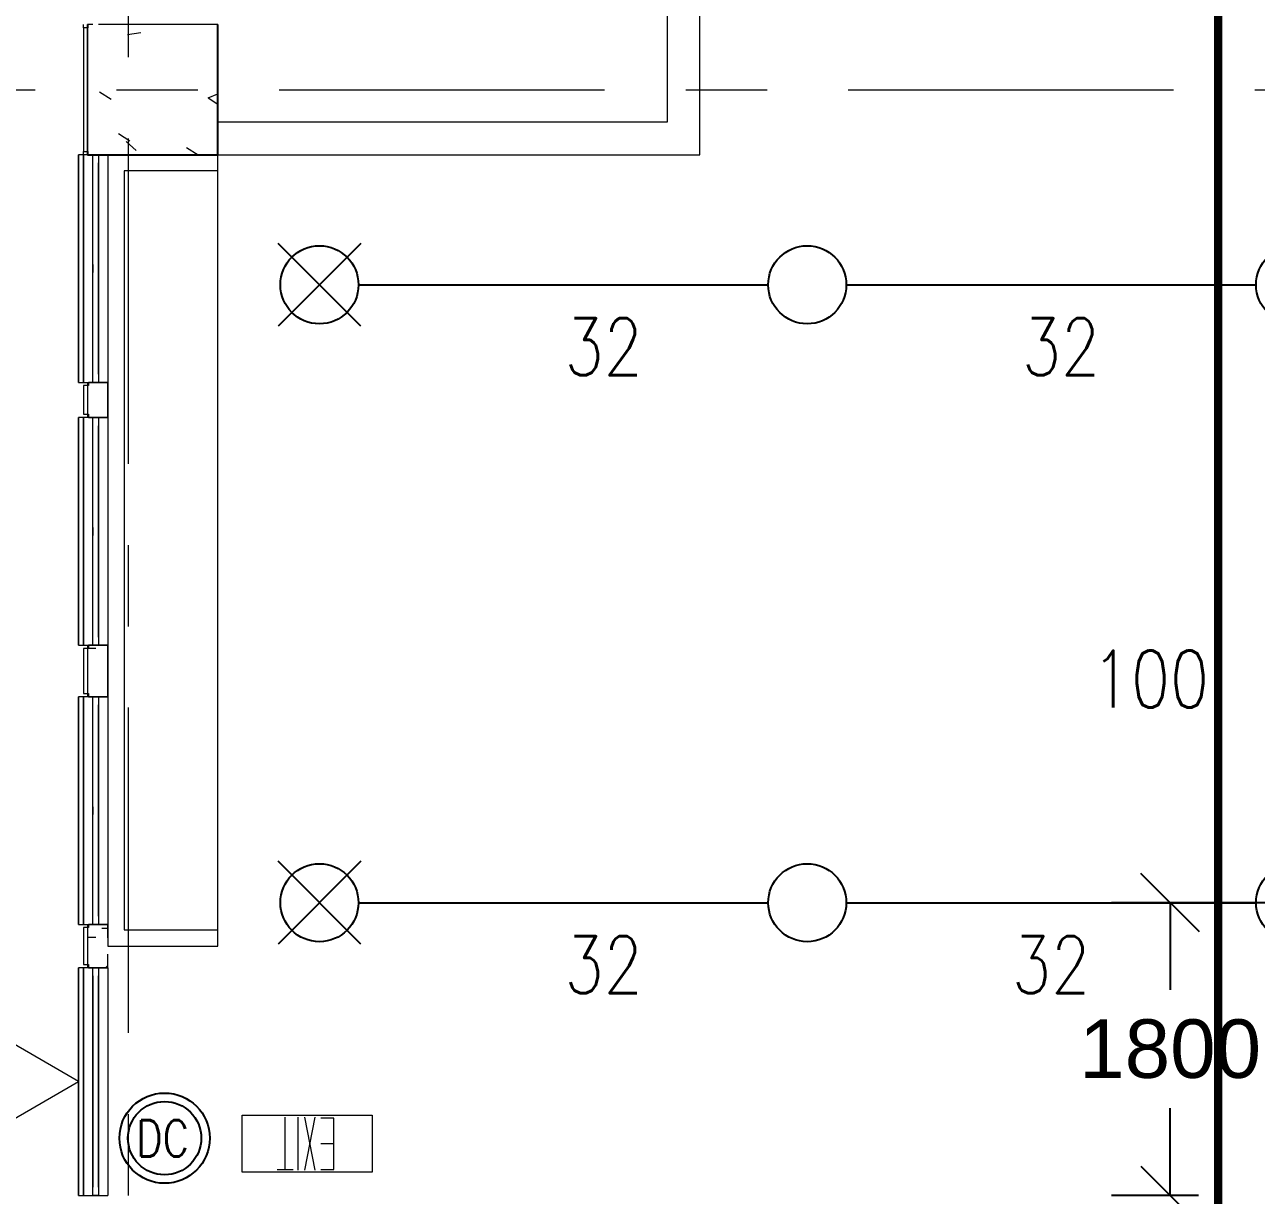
# Model space of a CAD drawing. Header units: millimetres. Extents: x -282761 to 137668, y -273845 to 94451.
# Drawn here: x 81568 to 89143, y -10025 to -2825 of the extents above; entities that cross this region are included whole.
import ezdxf

# ---------------------------------------------------------------- set-up
doc = ezdxf.new("R2010")
doc.units = ezdxf.units.MM
doc.linetypes.add('BLK_2 - 1ST__2ND_STOREY_PLAN-archi clean_11 SEPT 2024$0$IDA - Grid Line', pattern=[3500, 2000, -500, 500, -500])
doc.linetypes.add('HIDDEN2', pattern=[4.7625, 3.175, -1.5875])
doc.layers.get('Defpoints').update_dxf_attribs({"color": 8})
for name, color, linetype, lineweight in [('BLK_2 - 1ST__2ND_STOREY_PLAN-archi clean_11 SEPT 2024$0$0-1', 8, 'Continuous', 5), ('BLK_2 - 1ST__2ND_STOREY_PLAN-archi clean_11 SEPT 2024$0$1599_DB_A_BLK2_HQ_R21-2ND STOREY 20230517--$0$A-_DETA----_ED-1', 8, 'Continuous', 9), ('BLK_2 - 1ST__2ND_STOREY_PLAN-archi clean_11 SEPT 2024$0$1599_DB_A_BLK2_HQ_R21-2ND STOREY 20230517--$0$A-_GENM----_M', 8, 'Continuous', 9), ('BLK_2 - 1ST__2ND_STOREY_PLAN-archi clean_11 SEPT 2024$0$1599_DB_A_BLK2_HQ_R21-2ND STOREY 20230517--$0$A-_WALL----_H-1', 8, 'Continuous', 9), ('BLK_2 - 1ST__2ND_STOREY_PLAN-archi clean_11 SEPT 2024$0$1599_DB_A_BLK2_HQ_R21-2ND STOREY 20230517--$0$A-_WIND----_E', 8, 'Continuous', 9), ('BLK_2 - 1ST__2ND_STOREY_PLAN-archi clean_11 SEPT 2024$0$1599_DB_A_BLK2_HQ_R21-2ND STOREY 20230517--$0$E-_LIGT----_E', 8, 'Continuous', 9), ('BLK_2 - 1ST__2ND_STOREY_PLAN-archi clean_11 SEPT 2024$0$1599_DB_A_BLK2_HQ_R21-2ND STOREY 20230517--$0$S-_COLN----_E', 8, 'Continuous', 9), ('BLK_2 - 1ST__2ND_STOREY_PLAN-archi clean_11 SEPT 2024$0$_CATCHMENT_DRAIN', 8, 'Continuous', 0), ('BLK_2 - 1ST__2ND_STOREY_PLAN-archi clean_11 SEPT 2024$0$A-_ANOT----_A-1', 8, 'Continuous', 9), ('BLK_2 - 1ST__2ND_STOREY_PLAN-archi clean_11 SEPT 2024$0$A-_FLOR----_E', 8, 'Continuous', 9), ('BLK_2 - 1ST__2ND_STOREY_PLAN-archi clean_11 SEPT 2024$0$A-_GENM----_M', 8, 'Continuous', 9), ('BLK_2 - 1ST__2ND_STOREY_PLAN-archi clean_11 SEPT 2024$0$A-_WALL----_E', 8, 'Continuous', 9), ('BLK_2 - 1ST__2ND_STOREY_PLAN-archi clean_11 SEPT 2024$0$A-_WALL----_E-1', 8, 'Continuous', 18), ('BLK_2 - 1ST__2ND_STOREY_PLAN-archi clean_11 SEPT 2024$0$A-_WALL----_H-2', 8, 'Continuous', 9), ('BLK_2 - 1ST__2ND_STOREY_PLAN-archi clean_11 SEPT 2024$0$A-_WIND----_E', 8, 'Continuous', 9), ('BLK_2 - 1ST__2ND_STOREY_PLAN-archi clean_11 SEPT 2024$0$S-_ANOTGRID_E-1', 8, 'BLK_2 - 1ST__2ND_STOREY_PLAN-archi clean_11 SEPT 2024$0$IDA - Grid Line', 9), ('BLK_2 - 1ST__2ND_STOREY_PLAN-archi clean_11 SEPT 2024$0$S-_COLN----_E', 8, 'Continuous', 9), ('BLK_2 - 1ST__2ND_STOREY_PLAN-archi clean_11 SEPT 2024$0$S-_COLN----_E-1', 8, 'Continuous', 25), ('BLK_2 - 1ST__2ND_STOREY_PLAN-archi clean_11 SEPT 2024$0$S-_COLN----_E-2', 8, 'Continuous', 9)]:
    doc.layers.add(name, color=color, linetype=linetype, lineweight=lineweight)
for name, color, linetype in [('DIM', 8, 'Continuous'), ('M-_FIRESPRK_T-', 7, 'Continuous'), ('M-_SPRKBEAM_E-', 12, 'HIDDEN2'), ('M-_SPRKPIEX_E-', 1, 'Continuous'), ('M-FIRE----_E-', 12, 'Continuous')]:
    doc.layers.add(name, color=color, linetype=linetype)
doc.styles.add('Simplex', font='SIMPLEX.shx', dxfattribs={"width": 0.8, "height": 2.5})
doc.styles.get("Standard").update_dxf_attribs({"font": 'arial.ttf'})
doc.styles.add('TW_Romans', font='romans.shx', dxfattribs={"width": 0.8})
doc.dimstyles.new('DIM 200', dxfattribs={"dimscale": 2000, "dimtxt": 0.18, "dimasz": 0.18, "dimexe": 0.18, "dimexo": 0.0625, "dimgap": 0.09, "dimtad": 0, "dimtih": 1, "dimtoh": 1, "dimdec": 0, "dimzin": 0, "dimdsep": 46, "dimtxsty": 'Standard', "dimblk": 'OBLIQUE', "dimcen": 0.09, "dimadec": 0, "dimazin": 0, "dimtfac": 1, "dimtdec": 0, "dimtofl": 0, "dimtmove": 0, "dimatfit": 3, "dimfxl": 1, "dimtolj": 1, "dimtzin": 0, "dimarcsym": 0})
pattern_1 = [(0, (-41522.25, -42727.71), (1016, 254), [83.82, -678.18, 83.82, -678.18, -4064]), (0, (-41522.25, -42727.71), (1016, 254), [-1524, 83.82, -1440.18, 83.82, -678.18, -1778]), (0, (-41522.25, -42727.71), (1016, 254), [-3810, 83.82, -424.18, 83.82, -1186.18]), (120, (-41141.25, -42600.71), (-727.9705, 752.882), [83.82, -678.18, 83.82, -678.18, -4064]), (120, (-41141.25, -42600.71), (-727.9705, 752.882), [-1524, 83.82, -1440.18, 83.82, -678.18, -1778]), (120, (-41141.25, -42600.71), (-727.9705, 752.882), [-3810, 83.82, -424.18, 83.82, -1186.18]), (240, (-41014.25, -42092.71), (-288.0295, -1006.882), [83.82, -678.18, 83.82, -678.18, -4064]), (240, (-41014.25, -42092.71), (-288.0295, -1006.882), [-1524, 83.82, -1440.18, 83.82, -678.18, -1778]), (240, (-41014.25, -42092.71), (-288.0295, -1006.882), [-3810, 83.82, -424.18, 83.82, -1186.18])]

# ---------------------------------------------------------------- blocks, each defined once
blk = doc.blocks.new('fire0101')
at = {"color": 0, "linetype": 'Continuous'}
blk.add_circle((0, 0), 100, dxfattribs=at)
blk = doc.blocks.new('Under B spk')
for p, q in [((318.2, -318.2), (-318.2, 318.2)), ((318.2, 318.2), (-318.2, -318.2))]:
    blk.add_line(p, q)
blk.add_circle((0, 0), 300)
blk = doc.blocks.new('Extinguisher')
at = {"layer": 'M-FIRE----_E-'}
for radius in [185.1, 150.3]:
    blk.add_circle((0, 0), radius, dxfattribs=at)
at = {"color": 7, "style": 'TW_Romans', "width": 0.8}
blk.add_text('DC', height=150, dxfattribs=at).set_placement((-116.1, -75.7))
blk = doc.blocks.new('_Oblique')
at = {"color": 0, "linetype": 'ByBlock', "lineweight": -2}
blk.add_line((-0.5, -0.5), (0.5, 0.5), dxfattribs=at)
blk = doc.blocks.new('*D129')
at = {"layer": 'Defpoints', "color": 0, "transparency": 16777216}
for p in [(88612.3, -8224.8), (89380.9, -8224.8), (88912.5, -10024.7)]:
    blk.add_point(p, dxfattribs=at)
at = {"layer": 'DIM', "color": 0, "lineweight": -2, "transparency": 16777216}
for p, q in [((89255.9, -8224.8), (88252.3, -8224.8)), ((88612.3, -8224.8), (88612.3, -8760.9)), ((88612.3, -10024.7), (88612.3, -9488.6)), ((88787.5, -10024.7), (88252.3, -10024.7))]:
    blk.add_line(p, q, dxfattribs=at)
at = {"layer": 'DIM', "color": 0, "lineweight": -2, "transparency": 16777216, "xscale": 360, "yscale": 360, "zscale": 360}
for p, rotation in [((88612.3, -8224.8), 90), ((88612.3, -10024.7), 270)]:
    blk.add_blockref('_Oblique', p, dxfattribs=dict(at, rotation=rotation))
at = {"layer": 'DIM', "color": 0, "transparency": 16777216, "insert": (88612.3, -9124.8), "char_height": 360, "attachment_point": 5}
blk.add_mtext('\\A1;1800', dxfattribs=at)
blk = doc.blocks.new('BLK_2 - 1ST__2ND_STOREY_PLAN-archi clean_11 SEPT 2024$0$IDA - Casement w Top Hung - 2 Panels - 1400L X 1800H - B2-AW01-3560557-BLK 2 2ND STOREY PLAN')
at = {"layer": 'BLK_2 - 1ST__2ND_STOREY_PLAN-archi clean_11 SEPT 2024$0$A-_WIND----_E'}
for p, q in [((-700, 17.5), (700, 17.5)), ((-700, 17.5), (-700, -17.5)), ((-615, 17.5), (-650, 17.5)), ((-650, 17.5), (-25, 17.5)), ((-650, 17.5), (650, 17.5)), ((650, 17.5), (-650, 17.5)), ((-35, 17.5), (-615, 17.5)), ((-615, 17.5), (-60, 17.5)), ((0, 17.5), (-35, 17.5)), ((-24.9, 17.5), (25, 17.5)), ((35, 17.5), (0, 17.5)), ((25, 17.5), (650, 17.5)), ((615, 17.5), (35, 17.5)), ((60, 17.5), (615, 17.5)), ((650, 17.5), (615, 17.5)), ((700, 17.5), (700, -17.5)), ((700, -17.5), (-700, -17.5)), ((-650, -17.5), (-615, -17.5)), ((-25, -17.5), (-650, -17.5)), ((650, -17.5), (-650, -17.5)), ((650, -17.5), (-650, -17.5)), ((-615, -17.5), (-35, -17.5)), ((-60, -17.5), (-615, -17.5)), ((-35, -17.5), (0, -17.5)), ((-24.9, -17.5), (25, -17.5)), ((0, -17.5), (35, -17.5)), ((650, -17.5), (25, -17.5)), ((35, -17.5), (615, -17.5)), ((615, -17.5), (60, -17.5)), ((615, -17.5), (650, -17.5))]:
    blk.add_line(p, q, dxfattribs=at)
blk = doc.blocks.new('BLK_2 - 1ST__2ND_STOREY_PLAN-archi clean_11 SEPT 2024$0$IDA - Casement w Top Hung - 2 Panels - 1400L X 1800H - B2-AW01-3560558-BLK 2 2ND STOREY PLAN')
at = {"layer": 'BLK_2 - 1ST__2ND_STOREY_PLAN-archi clean_11 SEPT 2024$0$A-_WIND----_E'}
for p, q in [((-700, 17.5), (700, 17.5)), ((-700, 17.5), (-700, -17.5)), ((-650, 17.5), (-615, 17.5)), ((-650, 17.5), (-25, 17.5)), ((-650, 17.5), (650, 17.5)), ((-650, 17.5), (650, 17.5)), ((-615, 17.5), (-35, 17.5)), ((-615, 17.5), (-60, 17.5)), ((-35, 17.5), (0, 17.5)), ((25, 17.5), (-24.9, 17.5)), ((0, 17.5), (35, 17.5)), ((25, 17.5), (650, 17.5)), ((35, 17.5), (615, 17.5)), ((60, 17.5), (615, 17.5)), ((615, 17.5), (650, 17.5)), ((700, 17.5), (700, -17.5)), ((700, -17.5), (-700, -17.5)), ((-615, -17.5), (-650, -17.5)), ((-25, -17.5), (-650, -17.5)), ((650, -17.5), (-650, -17.5)), ((-650, -17.5), (650, -17.5)), ((-35, -17.5), (-615, -17.5)), ((-60, -17.5), (-615, -17.5)), ((0, -17.5), (-35, -17.5)), ((25, -17.5), (-24.9, -17.5)), ((35, -17.5), (0, -17.5)), ((650, -17.5), (25, -17.5)), ((615, -17.5), (35, -17.5)), ((615, -17.5), (60, -17.5)), ((650, -17.5), (615, -17.5))]:
    blk.add_line(p, q, dxfattribs=at)
blk = doc.blocks.new('BLK_2 - 1ST__2ND_STOREY_PLAN-archi clean_11 SEPT 2024$0$IDA - Casement w Top Hung - 2 Panels - 1400L X 1800H - B2-AW01-V68-BLK 2 2ND STOREY PLAN')
at = {"layer": 'BLK_2 - 1ST__2ND_STOREY_PLAN-archi clean_11 SEPT 2024$0$A-_WIND----_E'}
for p, q in [((-700, 17.5), (700, 17.5)), ((-700, 17.5), (-700, -17.5)), ((-650, 17.5), (-615, 17.5)), ((-650, 17.5), (-25, 17.5)), ((-650, 17.5), (650, 17.5)), ((-650, 17.5), (650, 17.5)), ((-615, 17.5), (-35, 17.5)), ((-615, 17.5), (-60, 17.5)), ((-35, 17.5), (0, 17.5)), ((22.3, 17.5), (-24.9, 17.5)), ((0, 17.5), (35, 17.5)), ((25, 17.5), (650, 17.5)), ((35, 17.5), (615, 17.5)), ((60, 17.5), (615, 17.5)), ((615, 17.5), (650, 17.5)), ((700, 17.5), (700, -17.5)), ((700, -17.5), (-700, -17.5)), ((-615, -17.5), (-650, -17.5)), ((-25, -17.5), (-650, -17.5)), ((650, -17.5), (-650, -17.5)), ((-650, -17.5), (650, -17.5)), ((-35, -17.5), (-615, -17.5)), ((-60, -17.5), (-615, -17.5)), ((0, -17.5), (-35, -17.5)), ((22.3, -17.5), (-24.9, -17.5)), ((35, -17.5), (0, -17.5)), ((650, -17.5), (25, -17.5)), ((615, -17.5), (35, -17.5)), ((615, -17.5), (60, -17.5)), ((650, -17.5), (615, -17.5))]:
    blk.add_line(p, q, dxfattribs=at)
blk = doc.blocks.new('BLK_2 - 1ST__2ND_STOREY_PLAN-archi clean_11 SEPT 2024$0$Wall Motif - Type 1-2673956-BLK 2 2ND STOREY PLAN')
at = {"layer": 'BLK_2 - 1ST__2ND_STOREY_PLAN-archi clean_11 SEPT 2024$0$A-_GENM----_M'}
for p, q in [((-575, -75), (825, -75)), ((-575, -75), (-575, -105)), ((-525, -75), (81.1, -75)), ((-481.1, -75), (125, -75)), ((-481.1, -75), (731.1, -75)), ((125, -75), (731.1, -75)), ((168.9, -75), (775, -75)), ((825, -105), (825, -75)), ((825, -105), (-575, -105)), ((81.1, -105), (-525, -105)), ((125, -105), (-481.1, -105)), ((731.1, -105), (-481.1, -105)), ((731.1, -105), (125, -105)), ((775, -105), (168.9, -105))]:
    blk.add_line(p, q, dxfattribs=at)
blk = doc.blocks.new('BLK_2 - 1ST__2ND_STOREY_PLAN-archi clean_11 SEPT 2024$0$1599_DB_A_BLK2_HQ_R21_rvt-2-BLK 2 2ND STOREY PLAN')
at = {"layer": 'BLK_2 - 1ST__2ND_STOREY_PLAN-archi clean_11 SEPT 2024$0$A-_WALL----_H-2'}
h = blk.add_hatch(dxfattribs=at)
h.set_pattern_fill('FP_3', color=256, style=0, pattern_type=2)
h.set_pattern_definition([(0, (0, 0), (1016, 254), [83.82, -678.18, 83.82, -678.18, -4064]), (0, (0, 0), (1016, 254), [-1524, 83.82, -1440.18, 83.82, -678.18, -1778]), (0, (0, 0), (1016, 254), [-3810, 83.82, -424.18, 83.82, -1186.18]), (120, (381, 127), (-727.97045, 752.8818), [83.82, -678.18, 83.82, -678.18, -4064]), (120, (381, 127), (-727.97045, 752.8818), [-1524, 83.82, -1440.18, 83.82, -678.18, -1778]), (120, (381, 127), (-727.97045, 752.8818), [-3810, 83.82, -424.18, 83.82, -1186.18]), (240, (508, 635), (-288.02955, -1006.8818), [83.82, -678.18, 83.82, -678.18, -4064]), (240, (508, 635), (-288.02955, -1006.8818), [-1524, 83.82, -1440.18, 83.82, -678.18, -1778]), (240, (508, 635), (-288.02955, -1006.8818), [-3810, 83.82, -424.18, 83.82, -1186.18])])
h.paths.add_polyline_path([(-139131.4, -58552.4), (-139011.4, -58552.4), (-139011.4, -58285.7), (-139131.4, -58286.1), (-139133.1, -58305.4), (-139136.4, -58307), (-139136.4, -58532.4), (-139131.4, -58533)])
h.paths.add_polyline_path([(-139086.4, -56885.7), (-139011.4, -56885.4), (-139011.4, -56619), (-139131.4, -56619.2), (-139133.1, -56639), (-139136.4, -56641.3), (-139136.4, -56860.7), (-139086.4, -56860.7), (-139086.4, -56885.4)])
h.paths.add_polyline_path([(-139104.1, -55219), (-139011.4, -55219), (-139011.4, -54952.4), (-139131.4, -54953.1), (-139131.4, -54972.4), (-139136.4, -54972.4), (-139136.4, -55199), (-139131.4, -55199.7), (-139131.4, -55219)])
h.paths.add_polyline_path([(-139131.4, -51352.4), (-139011.4, -51352.4), (-139011.4, -51085.7), (-139131.4, -51087.8), (-139131.4, -51105.7), (-139136.4, -51106.5), (-139136.4, -51332.4), (-139131.4, -51334.3)])
h.paths.add_polyline_path([(-139096.7, -49685.7), (-139011.4, -49685.7), (-139011.4, -49369), (-139131.4, -49371.7), (-139131.4, -49389), (-139136.4, -49389.9), (-139136.4, -49665.7), (-139131.4, -49668.2), (-139131.4, -49685.7), (-139103.9, -49685.7)])
h.paths.add_polyline_path([(-139131.4, -47969), (-139011.4, -47969), (-139011.4, -47752.4), (-139131.4, -47752.4), (-139131.4, -47772.4), (-139136.4, -47772.4), (-139136.4, -47949), (-139131.4, -47949), (-139131.4, -47952.1)])
h.paths.add_polyline_path([(-139069.1, -44152.4), (-139011.4, -44152.4), (-139011.4, -43935.7), (-139131.4, -43935.7), (-139131.4, -43955.7), (-139136.4, -43956.5), (-139136.4, -44132.4), (-139131.4, -44132.4), (-139131.4, -44152.4), (-139103.9, -44152.4)])
h.paths.add_polyline_path([(-139104.1, -42535.7), (-139011.4, -42535.7), (-139011.4, -42319), (-139131.4, -42319), (-139131.4, -42339), (-139136.4, -42339), (-139136.4, -42515.7), (-139131.4, -42515.7), (-139131.4, -42535.7)])
h.paths.add_polyline_path([(-139103.9, -40919), (-139011.4, -40919), (-139011.4, -40702.4), (-139131.4, -40702.4), (-139131.4, -40722.4), (-139136.4, -40723.2), (-139136.4, -40899), (-139131.4, -40899), (-139131.4, -40919), (-139104.1, -40919)])
at = {"layer": 'BLK_2 - 1ST__2ND_STOREY_PLAN-archi clean_11 SEPT 2024$0$S-_COLN----_E-2'}
h = blk.add_hatch(dxfattribs=at)
h.set_pattern_fill('FP_40', color=256, style=0, pattern_type=2)
h.set_pattern_definition([(50, (0, 0), (1821.841, -159.39), [190.5, -2095.5]), (355, (0, 0), (-352.428, 1910.567), [152.4, -1676.4]), (100.451, (151.8, -13.3), (1469.426, 1751.166), [161.9, -1780.9]), (46.184, (0, 508), (2710.79, -420.428), [285.75, -3143.25]), (96.636, (226, 473), (2374.026, 2474.276), [242.85, -2671.35]), (351.184, (0, 508), (2374.05, 2474.25), [228.6, -2514.6]), (21, (254, 381), (1516.143, -1022.652), [190.5, -2095.5]), (326, (254, 381), (618.02, 1841.88), [152.4, -1676.4]), (71.451, (380.3, 295.8), (2134.171, 819.212), [161.9, -1780.9]), (37.5, (0, 0), (30.886, 845.5504), [83.82, -1572.26, 83.82, -1617.98, -1682.75]), (37.5, (0, 0), (30.886, 845.5504), [-3357.88, 83.82, -1598.93]), (7.5, (0, 0), (668.1966, 1001.806), [83.82, -886.46, 83.82, -1534.16, -641.35]), (7.5, (0, 0), (668.1966, 1001.806), [-2588.26, 83.82, -557.53]), (327.5, (-566.4, 0), (1355.9093, -57.2896), [83.82, -551.18, 83.82, -1897.38, -2628.9]), (327.5, (-566.4, 0), (1355.9093, -57.2896), [-2616.2, 83.82, -2545.08]), (317.5, (-820.4, 0), (1481.293, 254.266), [83.82, -741.68, 83.82, -1231.9, -1866.9]), (317.5, (-820.4, 0), (1481.293, 254.266), [-2141.22, 83.82, -1783.08])])
h.paths.add_polyline_path([(-139136.4, -46352.4), (-138336.4, -46352.4), (-138336.4, -45552.4), (-139136.4, -45552.4), (-139136.4, -46332.4)])
at = {"layer": 'BLK_2 - 1ST__2ND_STOREY_PLAN-archi clean_11 SEPT 2024$0$A-_ANOT----_A-1'}
for p, q in [((-139191.4, -52052), (-139941.4, -51619)), ((-139941.4, -52485.1), (-139191.4, -52052))]:
    blk.add_line(p, q, dxfattribs=at)
at = {"layer": 'BLK_2 - 1ST__2ND_STOREY_PLAN-archi clean_11 SEPT 2024$0$A-_FLOR----_E'}
for p, q in [((-139136.4, -45552.4), (-139136.4, -46352.4)), ((-139136.4, -47752.4), (-139136.4, -47772.4)), ((-139136.4, -47772.4), (-139136.4, -47949)), ((-139136.4, -47949), (-139136.4, -47969)), ((-139136.4, -49369), (-139136.4, -49389)), ((-139136.4, -49389), (-139136.4, -49665.7)), ((-139136.4, -49665.7), (-139136.4, -49685.7)), ((-139136.4, -51085.7), (-139136.4, -51105.7)), ((-139136.4, -51105.7), (-139136.4, -51332.4)), ((-139136.4, -51332.4), (-139136.4, -51352.4))]:
    blk.add_line(p, q, dxfattribs=at)
at = {"layer": 'BLK_2 - 1ST__2ND_STOREY_PLAN-archi clean_11 SEPT 2024$0$A-_WALL----_E'}
for p, q in [((-139136.4, -46332.4), (-139136.4, -45572.4)), ((-139011.4, -46352.4), (-139161.4, -46352.4)), ((-139161.4, -47752.4), (-139161.4, -46352.4)), ((-139011.4, -46352.4), (-139011.4, -47752.4)), ((-139161.4, -47752.4), (-139131.4, -47752.4)), ((-139136.4, -47772.4), (-139136.4, -47949)), ((-139136.4, -47772.4), (-139136.4, -47949)), ((-139131.4, -47752.4), (-139011.4, -47752.4)), ((-139131.4, -47969), (-139161.4, -47969)), ((-139161.4, -49369), (-139161.4, -47969)), ((-139011.4, -47969), (-139131.4, -47969)), ((-139011.4, -47969), (-139011.4, -49369)), ((-139161.4, -49369), (-139131.4, -49369)), ((-139131.4, -49369), (-139011.4, -49369)), ((-139136.4, -49389), (-139136.4, -49665.7)), ((-139136.4, -49389), (-139136.4, -49665.7)), ((-139131.4, -49685.7), (-139161.4, -49685.7)), ((-139161.4, -51085.7), (-139161.4, -49685.7)), ((-139011.4, -49685.7), (-139131.4, -49685.7)), ((-139011.4, -49685.7), (-139011.4, -51085.7)), ((-139161.4, -51085.7), (-139131.4, -51085.7)), ((-139136.4, -51105.7), (-139136.4, -51332.4)), ((-139136.4, -51105.7), (-139136.4, -51332.4)), ((-139131.4, -51085.7), (-139011.4, -51085.7)), ((-139131.4, -51352.4), (-139161.4, -51352.4)), ((-139161.4, -52752.4), (-139161.4, -51352.4)), ((-139011.4, -51352.4), (-139131.4, -51352.4)), ((-139011.4, -51352.4), (-139011.4, -52752.4)), ((-139161.4, -52752.4), (-139011.4, -52752.4))]:
    blk.add_line(p, q, dxfattribs=at)
at = {"layer": 'BLK_2 - 1ST__2ND_STOREY_PLAN-archi clean_11 SEPT 2024$0$A-_WALL----_E-1'}
for p, q in [((-139161.4, -45572.4), (-139161.4, -46332.4)), ((-139136.4, -45572.4), (-139161.4, -45572.4)), ((-139161.4, -46332.4), (-139136.4, -46332.4)), ((-139131.4, -47772.4), (-139161.4, -47772.4)), ((-139161.4, -47772.4), (-139161.4, -47949)), ((-139011.4, -47752.4), (-139131.4, -47752.4)), ((-139131.4, -47752.4), (-139131.4, -47772.4)), ((-139011.4, -47969), (-139011.4, -47752.4)), ((-139161.4, -47949), (-139131.4, -47949)), ((-139131.4, -47949), (-139131.4, -47969)), ((-139131.4, -47969), (-139011.4, -47969)), ((-139011.4, -49369), (-139131.4, -49369)), ((-139131.4, -49369), (-139131.4, -49389)), ((-139011.4, -49685.7), (-139011.4, -49369)), ((-139131.4, -49389), (-139161.4, -49389)), ((-139161.4, -49389), (-139161.4, -49665.7)), ((-139161.4, -49665.7), (-139131.4, -49665.7)), ((-139131.4, -49665.7), (-139131.4, -49685.7)), ((-139131.4, -49685.7), (-139011.4, -49685.7)), ((-139131.4, -51105.7), (-139161.4, -51105.7)), ((-139161.4, -51105.7), (-139161.4, -51332.4)), ((-139011.4, -51085.7), (-139131.4, -51085.7)), ((-139131.4, -51085.7), (-139131.4, -51105.7)), ((-139011.4, -51169), (-139011.4, -51085.7)), ((-139011.4, -51352.4), (-139011.4, -51269)), ((-139161.4, -51332.4), (-139131.4, -51332.4)), ((-139131.4, -51332.4), (-139131.4, -51352.4)), ((-139131.4, -51352.4), (-139011.4, -51352.4))]:
    blk.add_line(p, q, dxfattribs=at)
at = {"layer": 'BLK_2 - 1ST__2ND_STOREY_PLAN-archi clean_11 SEPT 2024$0$S-_COLN----_E'}
blk.add_line((-139136.4, -45572.4), (-139136.4, -46332.4), dxfattribs=at)
at = {"layer": 'BLK_2 - 1ST__2ND_STOREY_PLAN-archi clean_11 SEPT 2024$0$S-_COLN----_E-1'}
for p, q in [((-139136.4, -45552.4), (-139136.4, -45572.4)), ((-138336.4, -46352.4), (-138336.4, -45552.4)), ((-139136.4, -46332.4), (-139136.4, -46352.4)), ((-139136.4, -46352.4), (-138336.4, -46352.4))]:
    blk.add_line(p, q, dxfattribs=at)
at = {"layer": 'BLK_2 - 1ST__2ND_STOREY_PLAN-archi clean_11 SEPT 2024$0$A-_GENM----_M', "rotation": 270}
for p in [(-139086.4, -46927.4), (-139086.4, -48544), (-139086.4, -50260.7), (-139086.4, -51927.4)]:
    blk.add_blockref('BLK_2 - 1ST__2ND_STOREY_PLAN-archi clean_11 SEPT 2024$0$Wall Motif - Type 1-2673956-BLK 2 2ND STOREY PLAN', p, dxfattribs=at)
at = {"layer": 'BLK_2 - 1ST__2ND_STOREY_PLAN-archi clean_11 SEPT 2024$0$A-_WIND----_E'}
for name, p, rotation in [('BLK_2 - 1ST__2ND_STOREY_PLAN-archi clean_11 SEPT 2024$0$IDA - Casement w Top Hung - 2 Panels - 1400L X 1800H - B2-AW01-3560558-BLK 2 2ND STOREY PLAN', (-139086.6, -47052.4), 90), ('BLK_2 - 1ST__2ND_STOREY_PLAN-archi clean_11 SEPT 2024$0$IDA - Casement w Top Hung - 2 Panels - 1400L X 1800H - B2-AW01-3560558-BLK 2 2ND STOREY PLAN', (-139086.6, -48669), 90), ('BLK_2 - 1ST__2ND_STOREY_PLAN-archi clean_11 SEPT 2024$0$IDA - Casement w Top Hung - 2 Panels - 1400L X 1800H - B2-AW01-V68-BLK 2 2ND STOREY PLAN', (-139086.6, -50385.7), 90), ('BLK_2 - 1ST__2ND_STOREY_PLAN-archi clean_11 SEPT 2024$0$IDA - Casement w Top Hung - 2 Panels - 1400L X 1800H - B2-AW01-3560557-BLK 2 2ND STOREY PLAN', (-139086.6, -52052.4), 270)]:
    blk.add_blockref(name, p, dxfattribs=dict(at, rotation=rotation))
blk = doc.blocks.new('BLK_2 - 1ST__2ND_STOREY_PLAN-archi clean_11 SEPT 2024$0$1599_DB_A_BLK2_HQ_R21-2ND STOREY 20230517--$0$IDA - Exit Sign - IDA - Exit Sign - One Side-2587573-LINKVIEW_BLK2_2ND STOREY')
at = {"layer": 'BLK_2 - 1ST__2ND_STOREY_PLAN-archi clean_11 SEPT 2024$0$1599_DB_A_BLK2_HQ_R21-2ND STOREY 20230517--$0$A-_DETA----_ED-1'}
for p, q in [((-163.9, -115.1), (-163.9, -432.5)), ((-83.9, -115.1), (-163.9, -115.1)), ((-48.9, -112.8), (14, -437.8)), ((14, -112.8), (-48.9, -437.8)), ((55.1, -112.8), (55.1, -437.8)), ((185.1, -115.3), (85.1, -115.3)), ((135.1, -115.3), (135.1, -437.8)), ((-83.9, -275), (-163.9, -275)), ((-163.9, -432.5), (-83.9, -432.5))]:
    blk.add_line(p, q, dxfattribs=at)
at = {"layer": 'BLK_2 - 1ST__2ND_STOREY_PLAN-archi clean_11 SEPT 2024$0$1599_DB_A_BLK2_HQ_R21-2ND STOREY 20230517--$0$E-_LIGT----_E'}
for p, q in [((-400, -450), (-400, -100)), ((-400, -100), (400, -100)), ((400, -100), (400, -450)), ((400, -450), (-400, -450))]:
    blk.add_line(p, q, dxfattribs=at)
blk = doc.blocks.new('BLK_2 - 1ST__2ND_STOREY_PLAN-archi clean_11 SEPT 2024$0$1599_DB_A_BLK2_HQ_R21-2ND STOREY 20230517--$0$Wall Motif - Type 1-2673956-LINKVIEW_BLK2_2ND STOREY')
at = {"layer": 'BLK_2 - 1ST__2ND_STOREY_PLAN-archi clean_11 SEPT 2024$0$1599_DB_A_BLK2_HQ_R21-2ND STOREY 20230517--$0$A-_GENM----_M'}
for p, q in [((-575, -75), (825, -75)), ((-575, -75), (-575, -105)), ((825, -105), (825, -75)), ((825, -105), (-575, -105))]:
    blk.add_line(p, q, dxfattribs=at)
blk = doc.blocks.new('BLK_2 - 1ST__2ND_STOREY_PLAN-archi clean_11 SEPT 2024$0$1599_DB_A_BLK2_HQ_R21-2ND STOREY 20230517--$0$IDA - Casement w Top Hung - 2 Panels - 1400L X 1800H - B2-AW01-3560558-LINKVIEW_BLK2_2ND STOREY')
at = {"layer": 'BLK_2 - 1ST__2ND_STOREY_PLAN-archi clean_11 SEPT 2024$0$1599_DB_A_BLK2_HQ_R21-2ND STOREY 20230517--$0$A-_WIND----_E'}
for p, q in [((-700, 17.5), (700, 17.5)), ((-700, 17.5), (-700, -17.5)), ((700, 17.5), (700, -17.5)), ((700, -17.5), (-700, -17.5))]:
    blk.add_line(p, q, dxfattribs=at)
blk = doc.blocks.new('BLK_2 - 1ST__2ND_STOREY_PLAN-archi clean_11 SEPT 2024$0$1599_DB_A_BLK2_HQ_R21-2ND STOREY 20230517--$0$IDA - Casement w Top Hung - 2 Panels - 1400L X 1800H - B2-AW01-3560557-LINKVIEW_BLK2_2ND STOREY')
at = {"layer": 'BLK_2 - 1ST__2ND_STOREY_PLAN-archi clean_11 SEPT 2024$0$1599_DB_A_BLK2_HQ_R21-2ND STOREY 20230517--$0$A-_WIND----_E'}
for p, q in [((-700, 17.5), (700, 17.5)), ((-700, 17.5), (-700, -17.5)), ((700, 17.5), (700, -17.5)), ((700, -17.5), (-700, -17.5))]:
    blk.add_line(p, q, dxfattribs=at)
blk = doc.blocks.new('BLK_2 - 1ST__2ND_STOREY_PLAN-archi clean_11 SEPT 2024')
at = {"layer": 'BLK_2 - 1ST__2ND_STOREY_PLAN-archi clean_11 SEPT 2024$0$1599_DB_A_BLK2_HQ_R21-2ND STOREY 20230517--$0$A-_WALL----_H-1'}
h = blk.add_hatch(dxfattribs=at)
h.set_pattern_fill('FP_3', color=256, style=0, pattern_type=2)
h.set_pattern_definition(pattern_1)
h.paths.add_polyline_path([(-49226.5, -49685.7), (-49226.5, -49369), (-49346.5, -49369), (-49346.5, -49389), (-49351.5, -49389), (-49351.5, -49665.7), (-49346.5, -49665.7), (-49346.5, -49685.7), (-49284.3, -49685.7)], flags=0)
h = blk.add_hatch(dxfattribs=at)
h.set_pattern_fill('FP_3', color=256, style=0, pattern_type=2)
h.set_pattern_definition(pattern_1)
h.paths.add_polyline_path([(-49284.3, -51352.4), (-49226.5, -51352.4), (-49226.5, -51085.7), (-49346.5, -51085.7), (-49346.5, -51105.7), (-49351.5, -51105.7), (-49351.5, -51332.4), (-49346.5, -51332.4), (-49346.5, -51352.4), (-49319.3, -51352.4)], flags=0)
at = {"layer": 'BLK_2 - 1ST__2ND_STOREY_PLAN-archi clean_11 SEPT 2024$0$1599_DB_A_BLK2_HQ_R21-2ND STOREY 20230517--$0$S-_COLN----_E'}
h = blk.add_hatch(dxfattribs=at)
h.set_pattern_fill('FP_1', color=256, style=0, pattern_type=2)
h.set_pattern_definition([(50, (-41522.3, -42727.7), (1821.84, -159.4), [190.5, -2095.5]), (355, (-41522.3, -42727.7), (-352.43, 1910.57), [152.4, -1676.4]), (100.45, (-41370.4, -42741), (1469.43, 1751.17), [161.9, -1780.9]), (46.184, (-41522.3, -42219.7), (2710.8, -420.4), [285.75, -3143.25]), (96.636, (-41296.4, -42254.7), (2374, 2474.3), [242.85, -2671.35]), (351.184, (-41522.3, -42219.7), (2374.05, 2474.25), [228.6, -2514.6]), (21, (-41268.3, -42346.7), (1516.14, -1022.65), [190.5, -2095.5]), (326, (-41268.3, -42346.7), (618.02, 1841.88), [152.4, -1676.4]), (71.45, (-41141.9, -42432), (2134.17, 819.2), [161.9, -1780.9]), (37.5, (-41522.25, -42727.7), (30.886, 845.55), [83.82, -1572.26, 83.82, -1617.98, -1682.75]), (37.5, (-41522.25, -42727.7), (30.886, 845.55), [-3357.88, 83.82, -1598.93]), (7.5, (-41522.25, -42727.7), (668.2, 1001.81), [83.82, -886.46, 83.82, -1534.16, -641.35]), (7.5, (-41522.25, -42727.7), (668.2, 1001.81), [-2588.26, 83.82, -557.53]), (327.5, (-42088.7, -42727.7), (1355.91, -57.29), [83.82, -551.18, 83.82, -1897.38, -2628.9]), (327.5, (-42088.7, -42727.7), (1355.91, -57.29), [-2616.2, 83.82, -2545.08]), (317.5, (-42342.7, -42727.7), (1481.3, 254.27), [83.82, -741.68, 83.82, -1231.9, -1866.9]), (317.5, (-42342.7, -42727.7), (1481.3, 254.27), [-2141.22, 83.82, -1783.08])])
h.paths.add_polyline_path([(-48551.5, -46352.4), (-48551.5, -45552.4), (-49351.5, -45552.4), (-49351.5, -46352.4), (-49284.3, -46352.4)], flags=0)
h = blk.add_hatch(dxfattribs=at)
h.set_pattern_fill('FP_3', color=256, style=0, pattern_type=2)
h.set_pattern_definition(pattern_1)
h.paths.add_polyline_path([(-49319.3, -47969), (-49226.5, -47969), (-49226.5, -47752.4), (-49346.5, -47752.4), (-49346.5, -47772.4), (-49351.5, -47772.4), (-49351.5, -47949), (-49346.5, -47949), (-49346.5, -47969), (-49336.3, -47969)], flags=0)
for p, q in [((-45787.2, -43677.4), (-45787.2, -46152.4)), ((-49376.5, -45572.4), (-49376.5, -45552.4)), ((-49351.5, -45572.4), (-49376.5, -45572.4)), ((-49376.5, -45572.4), (-49376.5, -46332.4)), ((-49351.5, -45552.4), (-49351.5, -45572.4)), ((-49319.3, -45552.4), (-49351.5, -45552.4)), ((-49351.5, -46332.4), (-49351.5, -45572.4)), ((-49351.5, -45572.4), (-49351.5, -46332.4)), ((-48551.5, -45552.4), (-49284.3, -45552.4)), ((-48551.5, -46352.4), (-48551.5, -45552.4)), ((-49376.5, -46332.4), (-49351.5, -46332.4)), ((-49376.5, -46352.4), (-49376.5, -46332.4)), ((-49376.5, -47752.4), (-49376.5, -46352.4)), ((-49351.5, -46352.4), (-49376.5, -46352.4)), ((-49351.5, -46332.4), (-49351.5, -46352.4)), ((-49351.5, -46352.4), (-49319.3, -46352.4)), ((-49284.3, -46352.4), (-48551.5, -46352.4)), ((-49226.5, -46352.4), (-49226.5, -47752.4)), ((-48551.5, -46352.4), (-45587.2, -46352.4)), ((-49376.5, -47752.4), (-49346.5, -47752.4)), ((-49376.5, -47772.4), (-49376.5, -47949)), ((-49346.5, -47772.4), (-49376.5, -47772.4)), ((-49351.5, -47752.4), (-49351.5, -47772.4)), ((-49351.5, -47772.4), (-49351.5, -47949)), ((-49346.5, -47752.4), (-49346.5, -47772.4)), ((-49319.3, -47752.4), (-49346.5, -47752.4)), ((-49226.5, -47752.4), (-49284.3, -47752.4)), ((-49226.5, -47969), (-49226.5, -47752.4)), ((-49376.5, -47949), (-49346.5, -47949)), ((-49376.5, -49369), (-49376.5, -47969)), ((-49346.5, -47969), (-49376.5, -47969)), ((-49351.5, -47949), (-49351.5, -47969)), ((-49346.5, -47949), (-49346.5, -47969)), ((-49346.5, -47969), (-49319.3, -47969)), ((-49284.3, -47969), (-49226.5, -47969)), ((-49226.5, -47969), (-49226.5, -49369)), ((-49376.5, -49369), (-49346.5, -49369)), ((-49351.5, -49369), (-49351.5, -49389)), ((-49346.5, -49369), (-49346.5, -49389)), ((-49319.3, -49369), (-49346.5, -49369)), ((-49226.5, -49369), (-49284.3, -49369)), ((-49226.5, -49685.7), (-49226.5, -49369)), ((-49376.5, -49389), (-49376.5, -49665.7)), ((-49346.5, -49389), (-49376.5, -49389)), ((-49351.5, -49389), (-49351.5, -49665.7)), ((-49376.5, -49665.7), (-49346.5, -49665.7)), ((-49376.5, -51085.7), (-49376.5, -49685.7)), ((-49346.5, -49685.7), (-49376.5, -49685.7)), ((-49351.5, -49665.7), (-49351.5, -49685.7)), ((-49346.5, -49665.7), (-49346.5, -49685.7)), ((-49346.5, -49685.7), (-49319.3, -49685.7)), ((-49284.3, -49685.7), (-49226.5, -49685.7)), ((-49226.5, -49685.7), (-49226.5, -51085.7)), ((-49376.5, -51085.7), (-49346.5, -51085.7)), ((-49376.5, -51105.7), (-49376.5, -51332.4)), ((-49346.5, -51105.7), (-49376.5, -51105.7)), ((-49351.5, -51085.7), (-49351.5, -51105.7)), ((-49351.5, -51105.7), (-49351.5, -51332.4)), ((-49346.5, -51085.7), (-49346.5, -51105.7)), ((-49319.3, -51085.7), (-49346.5, -51085.7)), ((-49226.5, -51085.7), (-49284.3, -51085.7)), ((-49226.5, -51169), (-49226.5, -51085.7)), ((-49226.5, -51352.4), (-49226.5, -51269)), ((-49376.5, -51332.4), (-49346.5, -51332.4)), ((-49376.5, -52752.4), (-49376.5, -51352.4)), ((-49346.5, -51352.4), (-49376.5, -51352.4)), ((-49351.5, -51332.4), (-49351.5, -51352.4)), ((-49346.5, -51332.4), (-49346.5, -51352.4)), ((-49346.5, -51352.4), (-49319.3, -51352.4)), ((-49284.3, -51352.4), (-49226.5, -51352.4)), ((-49226.5, -51352.4), (-49226.5, -52752.4))]:
    blk.add_line(p, q, dxfattribs=at)
for points in [[(-45587.2, -46352.4), (-45587.2, -43677.4)], [(-45787.2, -46152.4), (-48551.5, -46152.4)]]:
    blk.add_lwpolyline(points, dxfattribs=at)
for points in [[(-49226.5, -51219), (-48551.5, -51219), (-48551.5, -46352.4), (-49226.5, -46352.4)], [(-49126.5, -51119), (-48551.5, -51119), (-48551.5, -46452.4), (-49126.5, -46452.4)]]:
    blk.add_lwpolyline(points, close=True, dxfattribs=at)
at = {"layer": 'BLK_2 - 1ST__2ND_STOREY_PLAN-archi clean_11 SEPT 2024$0$S-_ANOTGRID_E-1'}
for p, q in [((-49101.5, -28753), (-49101.5, -122559.3)), ((-51673.7, -45952.4), (4860.6, -45952.4))]:
    blk.add_line(p, q, dxfattribs=at)
at = {"layer": 'BLK_2 - 1ST__2ND_STOREY_PLAN-archi clean_11 SEPT 2024$0$0-1'}
blk.add_blockref('BLK_2 - 1ST__2ND_STOREY_PLAN-archi clean_11 SEPT 2024$0$1599_DB_A_BLK2_HQ_R21_rvt-2-BLK 2 2ND STOREY PLAN', (89784.8, 0), dxfattribs=at)
at = {"layer": 'BLK_2 - 1ST__2ND_STOREY_PLAN-archi clean_11 SEPT 2024$0$1599_DB_A_BLK2_HQ_R21-2ND STOREY 20230517--$0$S-_COLN----_E'}
for name, p, rotation in [('BLK_2 - 1ST__2ND_STOREY_PLAN-archi clean_11 SEPT 2024$0$1599_DB_A_BLK2_HQ_R21-2ND STOREY 20230517--$0$Wall Motif - Type 1-2673956-LINKVIEW_BLK2_2ND STOREY', (-49301.5, -46927.4), 270), ('BLK_2 - 1ST__2ND_STOREY_PLAN-archi clean_11 SEPT 2024$0$1599_DB_A_BLK2_HQ_R21-2ND STOREY 20230517--$0$IDA - Casement w Top Hung - 2 Panels - 1400L X 1800H - B2-AW01-3560558-LINKVIEW_BLK2_2ND STOREY', (-49301.8, -47052.4), 90), ('BLK_2 - 1ST__2ND_STOREY_PLAN-archi clean_11 SEPT 2024$0$1599_DB_A_BLK2_HQ_R21-2ND STOREY 20230517--$0$Wall Motif - Type 1-2673956-LINKVIEW_BLK2_2ND STOREY', (-49301.5, -48544), 270), ('BLK_2 - 1ST__2ND_STOREY_PLAN-archi clean_11 SEPT 2024$0$1599_DB_A_BLK2_HQ_R21-2ND STOREY 20230517--$0$IDA - Casement w Top Hung - 2 Panels - 1400L X 1800H - B2-AW01-3560558-LINKVIEW_BLK2_2ND STOREY', (-49301.8, -48669), 90), ('BLK_2 - 1ST__2ND_STOREY_PLAN-archi clean_11 SEPT 2024$0$1599_DB_A_BLK2_HQ_R21-2ND STOREY 20230517--$0$Wall Motif - Type 1-2673956-LINKVIEW_BLK2_2ND STOREY', (-49301.5, -50260.7), 270), ('BLK_2 - 1ST__2ND_STOREY_PLAN-archi clean_11 SEPT 2024$0$1599_DB_A_BLK2_HQ_R21-2ND STOREY 20230517--$0$IDA - Casement w Top Hung - 2 Panels - 1400L X 1800H - B2-AW01-3560558-LINKVIEW_BLK2_2ND STOREY', (-49301.8, -50385.7), 90), ('BLK_2 - 1ST__2ND_STOREY_PLAN-archi clean_11 SEPT 2024$0$1599_DB_A_BLK2_HQ_R21-2ND STOREY 20230517--$0$Wall Motif - Type 1-2673956-LINKVIEW_BLK2_2ND STOREY', (-49301.5, -51927.4), 270), ('BLK_2 - 1ST__2ND_STOREY_PLAN-archi clean_11 SEPT 2024$0$1599_DB_A_BLK2_HQ_R21-2ND STOREY 20230517--$0$IDA - Casement w Top Hung - 2 Panels - 1400L X 1800H - B2-AW01-3560557-LINKVIEW_BLK2_2ND STOREY', (-49301.8, -52052.4), 270), ('BLK_2 - 1ST__2ND_STOREY_PLAN-archi clean_11 SEPT 2024$0$1599_DB_A_BLK2_HQ_R21-2ND STOREY 20230517--$0$IDA - Exit Sign - IDA - Exit Sign - One Side-2587573-LINKVIEW_BLK2_2ND STOREY', (-48001.5, -52709.3), 180)]:
    blk.add_blockref(name, p, dxfattribs=dict(at, rotation=rotation))

msp = doc.modelspace()

# ---------------------------------------------------------------- linework, layer by layer
at = {"layer": 'M-_SPRKBEAM_E-'}
for p, q in [((83620.9, -4424.8), (86140.9, -4424.8)), ((83620.9, -8224.8), (86140.9, -8224.8))]:
    msp.add_line(p, q, dxfattribs=at)
at = {"layer": 'M-_SPRKPIEX_E-'}
for p, q in [((86620.9, -4424.8), (89140.9, -4424.8)), ((86620.9, -8224.8), (89140.9, -8224.8))]:
    msp.add_line(p, q, dxfattribs=at)
at = {"layer": 'M-_SPRKPIEX_E-', "const_width": 50}
msp.add_lwpolyline([(88907.7, 3175.2), (88907.7, -30550.1)], dxfattribs=at)

# ---------------------------------------------------------------- block references
at = {"layer": 'BLK_2 - 1ST__2ND_STOREY_PLAN-archi clean_11 SEPT 2024$0$_CATCHMENT_DRAIN'}
msp.add_blockref('BLK_2 - 1ST__2ND_STOREY_PLAN-archi clean_11 SEPT 2024', (131307.1, 42727.7), dxfattribs=at)
at = {"layer": 'M-_SPRKPIEX_E-', "xscale": 2.4, "yscale": 2.4, "zscale": 2.4, "rotation": 258.865011862231}
for p in [(86380.9, -4424.8), (89380.9, -4424.8), (86380.9, -8224.8), (89380.9, -8224.8)]:
    msp.add_blockref('fire0101', p, dxfattribs=at)
at = {"layer": 'M-_SPRKPIEX_E-', "xscale": 0.8, "yscale": 0.8, "zscale": 0.8}
for p in [(83380.9, -4424.8), (83380.9, -8224.8)]:
    msp.add_blockref('Under B spk', p, dxfattribs=at)
at = {"layer": 'M-FIRE----_E-', "xscale": 1.5, "yscale": 1.5, "zscale": 1.5}
msp.add_blockref('Extinguisher', (82428.9, -9672.8), dxfattribs=at)

# ---------------------------------------------------------------- texts
at = {"layer": 'M-_FIRESPRK_T-', "style": 'Simplex', "width": 0.8}
for s, p in [('32', (84889.1, -4980.7)), ('32', (87701.5, -4980.7)), ('100', (88130.8, -7024.6)), ('32', (84889.1, -8780.7)), ('32', (87640.6, -8780.7))]:
    msp.add_text(s, height=350, dxfattribs=at).set_placement(p)

# ---------------------------------------------------------------- dimensions: what is measured, and where the dimension line sits
at = {"layer": 'DIM'}
dim = msp.add_linear_dim(base=(88612.3, -8224.8), p1=(88912.5, -10024.7), p2=(89380.9, -8224.8), angle=90, dimstyle='DIM 200', dxfattribs=at)
dim.commit()
dim.dimension.update_dxf_attribs({"geometry": '*D129', "text_midpoint": (88612.3, -9124.8)})

doc.saveas('drawing.dxf')
